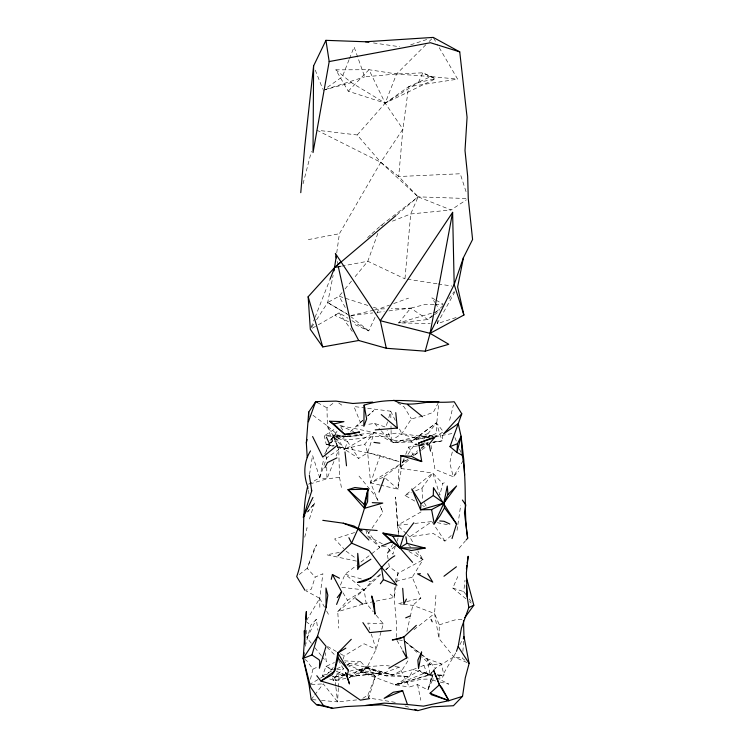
<?xml version="1.0" encoding="UTF-8"?>
<svg xmlns="http://www.w3.org/2000/svg" width="748" height="748" viewBox="0 0 748 748"><rect width="100%" height="100%" fill="white"/><g stroke="black" fill="none" stroke-linecap="round" stroke-linejoin="round"><path stroke-width="0.56" stroke-dasharray="3.74 2.81" d="M396.393 637.193L396.487 623.897L394.187 597.428L394.654 586.198M467.079 662.56L453.746 656.847L438.954 638.493L439.319 624.842L434.541 613.51L436 593.893M321.5 700.437L337.563 701.858L338.339 688.291M338.405 687.16L339.115 674.724L344.454 672.994M464.91 660.213L462.386 658.268L462.554 655.996M462.881 651.452L463.723 640.101M437.019 283.782L404.967 278.864L410.699 213.984L418.123 196.836L398.712 176.528L380.779 162.288L357.217 134.967L319.162 130.461M436.841 422.283L438.777 402.779M465.761 594.37L463.751 591.649L464.994 580.214M319.854 607.339L319.714 598.335L322.902 573.735L315.198 577.073L311.308 589.172L306.007 590.097M336.74 252.824L339.396 233.713L380.779 162.288L402.882 129.152L408.604 86.768L430.792 76.567L457.636 79.138L437.3 44.356M442.863 435.13L442.031 440.89L433.204 442.629M457.047 530.388L457.711 525.807M457.879 524.666L460.721 505.199M309.504 474.484L312.571 455.364L319.723 477.757L326.923 478.823L339.527 477.374L338.751 449.576L337.058 445.322M376.225 601.102L394.187 597.428L396.412 583.59M396.599 582.44L398.086 573.22L423.013 559.803L417.805 550.818M404.042 458.515L402.359 462.703L398.001 489.183L381.574 485.424M397.469 541.113L398.048 537.934M358.965 433.924L362.154 435.317L347.755 436.561L333.262 435.747L324.81 453.877L332.196 441.18L333.262 435.747L327.409 425.986L312.449 414.888M316.526 319.789L327.68 302.566L333.131 275.367M305.268 646.263L310.775 625.206L316.339 619.269L317.919 630.312M333.935 461.488L326.923 478.823L307.877 484.601L319.723 477.757L323.837 458.421M456.112 317.535L437.215 323.65L437.926 320.406M406.912 631.462L409.988 617.82M410.241 616.689L412.812 605.328L420.853 598.082L412.251 577.194L423.013 559.803L414.888 551.454M452.288 451.97L449.744 462.937L453.307 476.766L458.599 471.249M444.321 482.769L442.657 483.507L439.918 495.111L432.783 473.035L398.908 468.201L398.001 489.183L383.93 476.897L399.591 464.835M304.716 537.232L307.026 527.686L307.288 530.341M449.632 420.32L453.419 405.042M310.467 679.184L312.973 669.133L306.708 660.662L303.183 658.399M303.071 183.746L311.402 151.386M342.827 430.175L339.873 425.556L374.234 432.503L393.242 442.601L416.44 439.88L430.96 435.355L414.86 438.085L418.702 438.777L396.618 433.083L386.22 434.71L374.234 432.503L367.67 452.699L358.694 458.421L344.94 449.539L347.287 441.32L333.561 437.159L333.262 435.747C350.56 444.976 369.035 433.195 387.249 437.393L391.26 440.619L413.906 439.861L430.904 436.888M376.151 615.239L383.322 623.869L376.094 649.301L366.698 668.02L355.721 675.902L349.325 677.632L359.059 669.656L368.194 667.758L392.7 674.948L409.278 676.753L413.401 669.451L416.533 668.235M395.468 545.572L392.943 554.221L386.379 546.003L379.825 547.424L370.83 554.39M387.52 421.891L385.912 427.23L374.486 423.387L366.632 424.612M388.81 417.618L390.736 411.213L366.688 408.174M395.29 702.372L368.708 697.978L375.374 676.323L399.376 667.113L409.324 686.991L417.562 684.607L427.865 689.955L432.466 680.194L432.353 675.528L427.865 689.955L432.353 675.528M309.438 519.009L314.441 503.413L313.347 500.272M343.108 659.082L344.174 655.912L364.089 643.785L376.094 649.301L371.27 634.024M319.723 477.757L326.586 457.888L338.751 449.576L333.561 437.159L337.301 430.717M399.03 461.61L380.171 455.429L370.615 482.918L378.011 500.73M377.862 233.339L367.81 261.239L353.813 278.275M324.445 676.837L322.444 676.005L325.978 666.375L334.45 662.532M394.841 581.71L398.086 573.22L389.269 566.704L388.754 563.347M357.217 134.967L385.192 103.168L396.562 73.977L425.893 44.712M349.045 59.737L342.304 76.838L326.063 88.208M349.466 58.671L354.103 46.909L364.678 76.857L396.562 73.977L422.807 72.818L435.401 78.83L385.192 103.168L348.231 91.2L335.852 69.835L368.97 69.714L396.562 73.977L430.792 76.567M311.177 327.175L314.599 318.489M315.03 317.404L329.578 280.472M362.817 698.351L367.969 694.986L375.374 676.323L366.698 666.664L360.601 671.994L395.355 684.934L409.324 686.991M405.725 454.326L408.67 447.005L417.823 445.93M336.123 456.074L338.751 449.576M340.434 585.123L345.099 574.193L356.534 565.423M465.939 598.793L452.783 588.031L457.804 576.549M418.45 82.458L422.807 72.818L435.401 78.83L418.45 82.458L385.192 103.168L351.345 82.607L335.852 69.835M375.01 317.33L368.745 330.906L352.804 323.622M376.936 313.15L378.862 308.971L389.456 305.1M311.308 643.261L307.026 637.96L316.339 619.269M455.784 652.817L442.666 675.154L434.869 675.594M459.88 644.748L462.947 638.708M438.384 402.602L433.344 412.335L423.49 415.86M437.215 323.65L454.793 292.038M335.235 434.85L347.755 436.561L335.235 434.85L330.298 440.366M306.54 620.522L319.714 598.335L305.932 590.817M463.199 460.581L453.307 476.766L434.953 469.305L431.942 451.091M388.081 558.868L387.23 553.268L392.625 544.497M422.386 416.131L411.381 418.889L401.835 433.7L391.26 440.619L387.146 430.315M311.561 327.437L314.038 323.613M408.034 459.253L402.359 462.703L405.463 458.075M407.941 454.382L414.766 444.209L416.982 443.929M382.293 543.815L366.969 535.605L371.401 529.06M372.036 528.125L382.789 512.249L380.18 505.966M415.626 490.847L421.994 488.079L432.783 473.035L442.657 483.507M448.847 298.817L454.251 291.505M311.168 699.53L314.01 695.836M314.73 694.911L323.276 683.84L337.563 701.858L356.618 699.922M423.779 439.132L436.393 422.872L443.358 431.68L435.43 437.028M436.421 678.96L441.011 678.885L444.031 674.995L441.133 663.785L427.164 658.801L420.797 653.789M432.157 672.415L430.212 674.911L395.355 684.934L419.048 670.573L432.634 675.725L425.313 672.845L395.355 684.934L421.507 679.212L435.28 678.978M434.008 304.595L425.023 304.52L410.652 308.148L398.731 322.902L430.212 323.51M307.475 512.015L314.441 503.413L307.662 512.034M338.461 446.902L346.259 448.519L364.818 444.134L374.234 432.503L340.91 436.86L324.314 435.841L326.212 444.368L332.823 446.191M342.023 292.627L339.078 296.217L327.68 302.566L349.812 315.815M344.968 289.037L353.075 279.172M380.9 574.436L364.173 589.91L347.502 600.279L337.75 611.724L338.779 628.096M459.104 548.2L465.536 540.72M362.845 604.15L337.75 611.724L364.173 589.91L371.13 581.86L380.629 573.922M333.225 667.543L327.175 674.247L319.125 678.922M433.242 670.647L429.651 674.621L395.355 684.934M433.962 669.853L435.401 668.254L453.746 656.847L462.386 658.268M435.598 437.309L437.159 435.617L421.068 436.327L401.835 433.7L398.31 426.547M329.943 440.441L335.169 434.953L324.314 435.841L337.928 426.837M348.231 91.2L368.97 69.714L385.192 103.168L402.882 129.152L398.712 176.528L460.244 173.76L466.518 193.18M335.768 686.197L334.739 677.249L343.809 668.572M362.836 420.152L349.84 432.082M429.156 41.467L433.232 37.4L436.72 43.365M387.23 553.268L395.281 545.788M385.921 569.798L389.269 566.704L385.809 569.593M414.579 455.008L420.563 449.52M421.423 448.735L426.547 444.022L428.679 444.144M432.11 315.628L427.819 319.536L398.731 322.902L432.251 313.01M435.542 312.505L443.265 305.464M362.518 420.741L356.544 426.182L365.51 424.78M367.633 416.075L373.607 410.633L367.81 415.757M367.595 237.602L371.055 234.461M371.915 233.675L380.573 225.831L391.559 217.341M347.025 665.664L349.438 663.476L347.315 664.355M407.258 534.54L409.698 536.849L433.073 533.333L444.938 541.103L451.857 534.979M345.651 435.766L342.304 438.711L327.409 425.986L326.969 407.856L333.299 403.135M396.823 214.863L418.123 196.836L468.267 198.575M400.657 466.743L408.492 460.179M414.738 501.067L405.005 495.457L412.176 489.669M413.074 488.949L432.783 473.035M402.359 462.703L406.828 459.188M411.288 455.672L417.543 450.754M421.115 447.94L424.686 445.125L418.964 445.799M299.322 574.511L307.176 568.33L316.507 544.796L314.403 548.452L307.176 568.33L315.198 577.073M413.943 629.676L434.541 613.51L438.954 638.493M360.938 562.057L369.933 555.091M392.476 216.639L418.123 196.836L451.044 209.964L466.35 199.847M414.644 455.111L421.161 450.343M422.087 449.66L428.595 444.892L426.547 444.022M433.475 315.46L427.819 319.536L410.652 308.148L391.354 308.644M434.42 314.777L440.076 310.701M385.192 103.168L408.604 86.768L457.636 79.138M444.938 541.103L431.877 521.59L409.698 536.849L413.176 542.833M399.469 464.536L370.615 482.918L367.67 452.699L364.818 444.134M309.074 684.757L318.124 679.502M332.579 676.388L334.739 677.249L339.115 674.724M312.309 328.213L317.161 325.436M318.265 324.8L339.115 312.851L348.007 318.265M346.259 448.519L374.234 432.503M406.435 533.763L397.469 525.283L395.542 497.055L398.619 534.755L397.469 525.283L422.405 511.165M322.444 676.005L332.402 670.526M349.325 677.632L368.194 667.758L386.164 675.883L409.278 676.753M346.838 664.224L359.059 669.656L386.164 675.883L392.7 674.948L401.947 670.339L408.389 660.091L407.688 656.707M312.973 669.133L317.853 666.823M382.901 477.364L370.615 482.918L380.48 485.171M426.734 437.73L436.795 433.195L436.393 422.872L410.82 441.956L393.242 442.601L386.22 434.71M338.451 438.88L326.212 444.368L334.01 445.986M405.005 495.457L411.381 492.689M348.727 666.655L360.499 661.615L366.698 668.02L381.396 672.91L392.7 674.948L413.401 669.451L427.678 675.005L432.344 675.005M336.665 668.768L341.986 666.562M380.573 225.831L382.724 224.98M392.41 221.174L410.699 213.984L451.044 209.964M420.722 666.608L423.864 665.383L441.133 663.785M393.691 303.557L408.53 298.134M346.623 675.135L368.194 667.758L344.931 662.27M420.301 444.948L428.37 442.283M410.689 44.796L427.865 39.158M349.802 671.265L356.207 669.189L375.374 676.323L360.601 671.994L379.171 673.368L381.396 672.91L355.721 675.902L349.213 675.407M325.38 89.508L364.678 76.857M354.636 532.52L334.627 538.971L343.79 548.714M337.226 447.407L344.94 449.539L338.629 440.45L326.212 444.368L334.225 445.939M439.319 624.842L455.457 619.774L462.32 619.531M363.939 603.823L371.737 602.018M433.373 312.683L438.954 311.028M323.201 90.209L351.345 82.607M395.926 581.42L412.251 577.194M393.242 442.601L427.613 433.821M402.321 602.682L397.964 603.767L402.536 604.244M406.688 601.607L420.853 598.082M350.934 315.553L373.271 310.289M374.393 310.027L378.862 308.971L385.669 308.793M334.739 677.249L344.576 675.014M419.291 445.284L428.09 443.386M432.494 442.442L442.031 440.89L436.393 422.872L410.82 441.956L418.871 445.462M346.044 678.333L335.076 680.661L329.447 678.932M359.059 669.656L368.194 667.758M431.942 436.673L437.159 435.617M421.077 445.023L427.697 443.714M308.316 239.603L339.396 233.713M435.327 436.701L453.241 433.316M339.265 552.435L326.773 554.801L358.657 561.57M341.565 266.157L367.81 261.239L404.967 278.864M344.8 674.584L332.477 677.585L333.458 680.605L332.991 676.127M336.796 669.89L343.379 668.946L340.779 664.308M421.405 443.368L428.034 442.526M433.569 441.816L437.991 441.255M350.962 315.675L372.766 312.926M377.366 312.346L384.248 311.477M388.838 310.897L410.652 308.148M379.171 673.368L355.721 675.902L349.821 674.799M397.469 525.283L410.082 523.937M414.673 523.441L431.877 521.59M346.96 436.654L362.154 435.317M366.698 666.664L384.958 665.468L389.39 665.972M311.262 684.616L323.276 683.84M433.438 674.761L430.212 674.911L419.048 670.573M344.94 449.539L333.561 437.159L347.755 436.561M438.085 675.322L442.666 675.154M344.744 674.883L342.706 674.911L344.875 675.079M437.019 675.005L444.031 674.995M435.14 304.604L443.003 304.679M344.426 660.877L360.499 661.615M383.322 623.869L367.81 623.112L369.886 629.657M421.068 436.327L428.716 436.832M312.309 699.632L316.9 700.035M403.677 604.365L412.812 605.328L434.541 613.51M341.817 587.367L364.173 589.91L366.118 603.169L373.289 611.789M394.944 666.608L399.376 667.113M365.529 408.025L353.944 406.51L360.349 422.349M373.458 42.935L399.741 46.769M438.169 283.95L451.904 286.054M398.675 639.839L404.425 640.896L419.647 653.238M338.807 446.837L380.171 455.429M437.271 522.665L448.08 524.816M417.029 444.751L414.766 444.209L416.823 444.836M432.466 680.194L435.719 680.979M440.067 682.026L448.763 684.111L438.506 678.754M366.698 668.02L392.7 674.948M367.67 452.699L399.002 461.731M361.368 578.98L345.099 574.193L364.173 589.91M368.96 581.215L371.13 581.86M367.81 305.427L339.078 296.217L346.053 308.952M373.336 307.204L378.862 308.971M452.783 588.031L463.751 591.649M404.995 705.897L410.381 707.86M425.313 672.845L430.212 674.911L427.164 658.801L430.306 664.673L421.956 656.996M339.873 425.556L353.664 431.596M348.559 321.677L334.739 315.376L339.115 312.851L352.626 331.916M335.244 670.694L325.978 666.375L332.579 670.404M336.273 671.18L345.548 675.5L335.076 680.661L337.301 673.294L333.524 670.984M316.853 130.18L380.779 162.288L418.123 196.836M317.563 402.667L326.969 407.856M434.943 299.565L431.886 297.863L434.812 302.444M435.962 300.135L443.106 304.118M327.474 646.45L336.32 651.461M340.247 653.687L344.174 655.912M422.526 505.545L424.471 506.667M327.68 302.566L346.894 313.805M408.95 551.444L423.013 559.803M351.953 320.677L368.745 330.906L350.719 316.535M333.561 437.159L338.629 440.45M397.534 402.686L404.116 406.977L411.381 418.889M338.76 403.022L343.351 406.201M346.081 551.145L356.291 558.644M305.969 621.485L310.775 625.206M406.239 642.326L419.88 653.069M420.544 653.958L428.604 660.493L435.401 668.254M469.445 601.654L471.203 603.094M390.11 594.08L394.187 597.428M431.306 435.588L432.494 436.608M368.689 537.176L379.825 547.424L365.763 528.93L366.969 535.605M404.425 640.896L418.618 653.93M326.923 647.16L335.674 655.893M408.38 544.778L410.82 547.284M374.486 423.387L380.489 429.978M381.237 430.801L387.249 437.393M359.012 476.093L376.338 497.177L378.058 501.197M314.871 647.684L321.294 655.641M322.014 656.52L326.296 661.821L325.352 652.733M437.739 674.565L441.011 678.885M469.127 598.896L471.137 601.616M347.287 441.32L358.694 458.421M435.392 303.361L439.487 309.784M342.977 592.753L347.502 600.279M396.954 640.4L402.667 650.246M408.67 447.005L413.719 455.794M338.694 660.606L340.256 663.383M424.303 502.74L426.36 506.48M319.714 598.335L324.51 607.114M326.642 611.013L328.765 614.912M395.281 420.413L390.736 411.213L390.895 420.264M325.698 455.878L326.586 457.888L326.642 461.376M380.208 506.228L382.789 512.249M454.924 437.524L456.607 441.741M459.562 449.109L460.824 452.269M333.262 435.747L336.637 444.256M423.864 665.383L427.678 675.005M315.273 70.116L322.781 89.152M327.409 425.986L332.196 441.18M367.969 694.986L368.708 697.978M337.133 261.351L337.629 263.623M417.562 684.607L420.825 700.25M339.527 477.374L341.873 489.949M430.998 445.406L431.755 449.95M335.899 687.309L337.563 701.858M308.522 490.323L309.036 494.895M421.994 488.079L422.76 499.935M306.53 630.274L307.026 637.96M390.998 425.921L391.054 429.315M391.082 430.446L391.26 440.619M326.736 467.191L326.923 478.823"/><path stroke-width="1.12" d="M310.514 450.913C303.753 461.591 303.305 474.821 307.634 486.518C300.266 516.223 307.185 547.461 296.704 576.568L304.941 590.284M325.941 40.336L313.599 65.889L313.029 152.573L329.185 61.56L325.941 40.336L365.454 41.766L433.232 37.4L459.74 51.874L467.07 117.258L465.004 150.516L467.678 176.36L468.267 198.575L472.586 239.472L463.461 257.611L454.186 284.502L430.081 333.346L425.219 351.167L386.305 348.278L358.703 340.499L322.743 346.932L310.317 329.354L308.157 296.741L334.711 267.438L339.91 262.726M364.117 405.173L363.874 426.332L366.642 418.983L364.117 405.173C393.065 395.393 424.266 404.388 454.232 401.769L461.787 413.831L450.006 446.621L456.935 452.447L462.273 455.28C467.463 482.778 463.19 510.762 467.678 538.233L466.256 539.888M431.596 509.603L434.261 523.834L447.959 494.419L456.589 485.957L443.816 503.114L431.596 509.603L420.572 509.818L420.984 503.694L433.298 495.531L433.475 487.659L456.523 523.937L452.035 538.56M372.28 502.656L382.77 503.077L364.482 508.303L347.97 489.678L354.926 487.528L367.988 489.108L367.586 501.777L364.482 508.303L358.012 528.892L351.588 543.132L337.937 555.848M307.232 457.598L306.343 442.872L308.709 412.111L315.684 401.629L336.011 401.115L352.813 403.49L372.719 402.097M306.054 619.288L306.353 611.593L303.183 658.399L309.074 684.757L311.168 699.53L316.451 704.663L332.654 708.291L345.875 706.57L381.358 704.803L417.936 710.6L431.933 706.851L453.447 705.729L462.535 696.332L465.265 677.884L469.127 663.439L463.975 636.688L463.498 620.634M400.376 467.126L400.872 455.663L411.503 456.374L421.732 461.563L418.656 443.068L431.119 438.141L434.364 437.748L429.043 444.284L430.549 451.109M464.63 475.111L463.779 459.637L461.086 436.336L457.477 443.714L456.935 452.447L461.086 436.336L458.244 423.639L443.48 433.99L461.787 413.831M463.807 638.96L463.975 636.688M300.771 192.675L304.726 146.552L313.599 65.889M334.038 270.841L336.273 256.199M466.415 568.798L466.883 565.376M467.201 563.094L468.155 556.26L466.378 572.846L467.173 596.773L468.837 607.498L461.423 628.058L458.15 646.571L456.486 651.293M326.091 607.32L327.839 595.212L325.988 588.012L326.091 607.32L311.935 654.949L303.183 658.399L310.729 687.337L323.463 705.542L332.654 708.291M304.099 652.817L303.183 658.399L317.676 636.258L326.044 646.3L319.396 668.254L319.77 661.363L319.097 659.755L311.935 654.949M351.279 639.316L337.834 652.985L334.487 671.246L332.028 674.799L320.911 681.045L316.787 675.715M367.988 489.108L364.482 508.303L364.229 504.404L367.988 489.108L347.97 489.678L364.229 504.404M386.305 348.278L380.311 320.714L452.615 212.357L430.081 333.346L448.781 344.286L425.219 351.167M463.461 257.611L457.626 286.933L463.891 315.02L430.081 333.346L380.311 320.714L335.375 253.413L336.376 257.948M306.343 442.872L307.091 439.469M331.252 579.354L332.421 574.539L339.48 578.213M347.091 676.042L345.613 672.648L349.484 683.934L347.091 676.042L348.437 670.535L337.834 652.985L345.847 648.142M337.834 652.985L338.152 658.156L334.487 671.246L320.911 681.045L341.518 687.132L360.368 700.147L369.662 698.613M304.754 515.456L303.295 517.177L311.738 490.903L309.373 475.41M308.372 421.769L315.684 401.629L317.563 402.667M379.002 492.137L384.163 478.178M330.008 279.387L334.711 267.438L395.935 215.611M336.6 604.421L341.63 591.79L332.421 574.539M303.295 517.177L312.935 497.429M324.903 467.696L327.437 462.582L336.937 457.86M406.473 599.055L403.864 604.178L402.714 588.349M359.143 566.825L357.712 569.509L357.731 553.398L359.143 566.825L370.896 559.214M447.959 494.419L447.276 486.06L443.816 503.114L444.508 507.761L440.217 515.419L434.261 523.834M464.76 617.708L473.83 605.244L466.5 577.783M380.349 583.767L383.387 579.644L381.433 567.152L369.213 550.659L351.588 543.132L348.895 537.7M337.264 597.596L341.63 591.79M413.794 522.768L403.527 536.391L399.862 547.826L412.55 562.328M370.952 577.905L357.563 582.449C374.58 582.187 381.284 563.3 394.766 555.82M416.337 625.375L403.892 636.997L397.796 639.11L392.289 639.979L403.892 636.997L406.697 657.885L388.838 668.282M439.403 684.803L442.059 687.992L448.922 700.67L431.502 694.733L430.081 693.228L439.403 684.803L433.644 670.311L439.403 684.803L448.922 700.67L462.535 696.332M337.582 445.097L322.753 457.075L312.608 436.542M443.975 576.24L456.411 566.769M406.949 543.375L399.862 547.826L391.662 541.889L382.948 533.09L403.527 536.391L392.915 536.26L382.948 533.09L399.862 547.826L411.353 550.519L425.173 548.078L406.949 543.375L405.921 536.821M468.837 607.498L473.83 605.244M405.715 617.857L410.278 615.885M402.667 690.722L384.135 698.333L393.317 692.227L402.667 690.722L407.436 704.513L423.508 706.159L448.922 700.67L430.081 693.228M381.489 545.984L391.662 541.889M450.006 446.621L457.477 443.714M418.656 443.068L434.364 437.748M333.739 424.013L343.921 421.638L329.634 421.218L344.613 434.336L349.166 434.354L359.61 432.017L344.613 434.336L333.739 424.013L329.634 421.218M334.711 267.438L340.424 266.372M329.185 61.56L430.437 42.72L459.74 51.874M365.725 705.392L384.192 703.139L407.436 704.513M391.101 630.489L369.606 632.63L362.902 622.607M375.225 429.904L397.3 428.071L395.757 412.634M420.404 573.707L417.534 573.866L432.746 582.14L427.669 573.735M438.889 401.629C423.658 400.965 408.193 408.399 393.785 400.236M425.173 548.078L399.862 547.826L392.915 536.26M322.79 520.337L343.304 523.207L358.012 528.892L377.142 530.51M439.74 520.935L444.06 521.309L449.81 524.021M316.451 704.663L323.463 705.542M373.963 442.386L379.825 443.171M365.454 41.766L368.886 42.262M343.304 523.207L353.898 525.994L362.163 530.837M400.872 455.663L421.732 461.563M414.701 709.422L417.936 710.6M383.387 579.644L396.926 585.273L381.433 567.152M433.298 495.531L443.816 503.114L420.572 509.818L411.83 488.911L420.984 503.694M355.842 598.634L362.827 604.038M381.274 414.588L397.3 428.071M407.351 404.406L422.508 416.73M358.012 528.892L368.867 540.028M338.152 658.156L348.437 670.535M444.508 507.761L456.523 523.937M462.376 500.038L465.826 504.928L464.452 512.866L467.678 538.233M458.15 646.571L469.127 663.439M402.789 650.9L406.697 657.885M358.703 340.499L351.691 327.185L338.386 267.027M311.327 490.118L311.738 490.903M431.091 619.372L432.194 621.766M326.371 437.103L328.811 442.386M463.891 315.02L454.186 284.502L452.615 212.357M308.157 296.741L322.743 346.932M307.634 486.518L307.924 488.725M345.006 451.942L346.502 465.789M466.397 585.628L467.173 596.773M461.086 436.336L462.273 455.28M304.165 630.873L304.651 643.682M308.709 412.111L308.737 416.673M304.754 630.863L304.81 643.682M421.601 652.088L418.562 668.572L417.87 660.101L421.601 652.088M374.206 603.617L371.719 595.978L375.029 614.192L374.206 603.617"/></g></svg>
